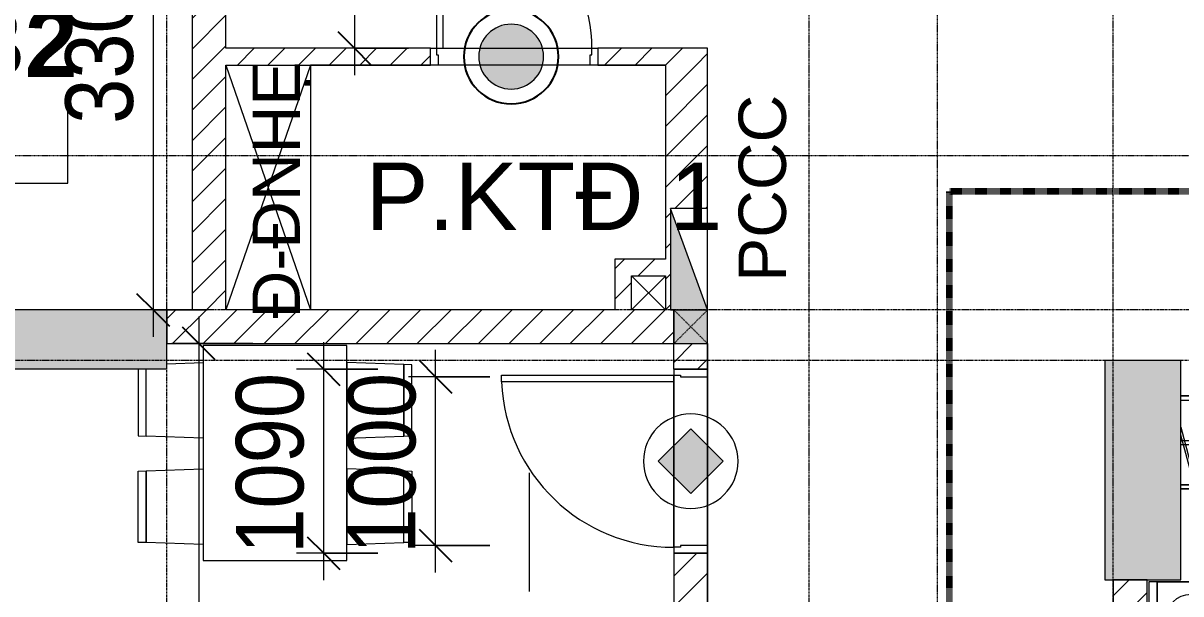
# Model space of a CAD drawing. Header units: millimetres. Extents: x 962 to 241049, y -15958 to 84407.
# Drawn here: x 101181 to 108032, y 32155 to 35536 of the extents above; entities that cross this region are included whole.
import ezdxf

# ---------------------------------------------------------------- set-up
doc = ezdxf.new("R2010")
doc.units = ezdxf.units.MM
for name, pattern in [('1 NÉT CALL OUT', [6, 3, -3]), ('Dash', [6, 3, -3]), ('Dash Dot 3_16_', [7.9375, 4.7625, -1.5875, 0, -1.5875]), ('Grid Line', [22.225, 12.7, -3.175, 3.175, -3.175])]:
    doc.linetypes.add(name, pattern=pattern)
for name, color, linetype, lineweight in [('0-1', 7, 'Continuous', 5), ('0-2', 250, 'Continuous', 9), ('A-ANNO-DIMS', 211, 'Continuous', 9), ('A-ANNO-DIMS-160', 211, 'Continuous', 9), ('A-ANNO-NOTE', 131, 'Continuous', 9), ('A-ANNO-NOTE-1', 131, 'Continuous', 25), ('A-AREA-IDEN', 2, 'Continuous', 9), ('A-DETL-3', 90, '1 NÉT CALL OUT', 100), ('A-DETL-GENF', 92, 'Continuous', 9), ('A-DETL-GENF-2', 1, 'Continuous', 9), ('A-DOOR-3', 1, 'Continuous', 9), ('A-DOOR-FRAM-1', 1, 'Continuous', 9), ('A-DOOR-IDEN', 31, 'Continuous', 9), ('A-FLOR', 192, 'Continuous', 9), ('A-FLOR-1', 250, 'Continuous', 9), ('A-FLOR-2', 9, 'Continuous', 9), ('A-WALL', 113, 'Continuous', 9), ('A-WALL-3', 113, 'Continuous', 18), ('A-WALL-PATT-2', 111, 'Continuous', 9), ('E-FIRE', 2, 'Continuous', 9), ('G-ANNO-SYMB-1', 111, 'Dash Dot 3_16_', 18), ('G-ANNO-TEXT-1', 7, 'Continuous', 9), ('I-FURN-1', 254, 'Continuous', 9), ('S-COLS', 52, 'Continuous', 9), ('S-COLS-1', 52, 'Continuous', 5), ('S-COLS-2', 7, 'Continuous', 18), ('S-COLS-6', 52, 'Continuous', 18), ('S-COLS-HDLN', 52, 'Dash', 9), ('S-GRID-1', 1, 'Grid Line', 9), ('S-STRS-ANNO', 31, 'Continuous', 9)]:
    doc.layers.add(name, color=color, linetype=linetype, lineweight=lineweight)
doc.styles.add('Arial_10', font='arial_0.ttf', dxfattribs={"height": 280})
doc.styles.add('Arial_11', font='arial_0.ttf', dxfattribs={"height": 400})
doc.styles.add('Arial_B_4', font='arialbd_0.ttf', dxfattribs={"height": 400})
doc.styles.add('UTM Avo', font='UTM Avo.ttf', dxfattribs={"width": 0.9, "height": 400})
doc.dimstyles.new('1_Dim_chi_tiet_2_5', dxfattribs={"dimscale": 304.8, "dimtxt": 399.720379, "dimasz": 0.629921, "dimexe": 0.524934, "dimexo": 0.0625, "dimgap": 0.052493, "dimtad": 1, "dimdec": 0, "dimrnd": 5, "dimzin": 0, "dimdsep": 46, "dimtxsty": 'UTM Avo', "dimblk1": 'OBLIQUE', "dimblk2": 'OBLIQUE', "dimsah": 1, "dimcen": 0.09, "dimdle": 0.524934, "dimazin": 0, "dimtfac": 1, "dimtdec": 4, "dimtix": 1, "dimtmove": 0, "dimatfit": 3, "dimfxl": 1.049869, "dimfxlon": 1, "dimtvp": 1, "dimtolj": 1, "dimtzin": 0, "dimarcsym": 2})
pattern_1 = [(45, (63179.03, 0), (-90.50967, 90.50967), [])]

# ---------------------------------------------------------------- blocks, each defined once
blk = doc.blocks.new('NCV_TKTC_KET CAU_rvt-1-TKCS_MB TẦNG 1')
at = {"layer": 'S-COLS-1'}
for points in [[(38852.6, 33486.9), (38852.6, 33836.9), (37552.6, 33836.9), (37552.6, 33486.9), (38383.3, 33486.9)], [(44852.6, 32236.9), (44852.6, 33536.9), (44402.6, 33536.9), (44402.6, 32236.9), (44831.4, 32236.9)]]:
    blk.add_hatch(color=256, dxfattribs=at).paths.add_polyline_path(points)
at = {"layer": 'A-FLOR-1'}
for p, q in [((39202.6, 35287.3), (39702.6, 35287.3)), ((39702.6, 33837.3), (39202.6, 33837.3))]:
    blk.add_line(p, q, dxfattribs=at)
at = {"layer": 'S-COLS-2'}
for p, q in [((38852.6, 33836.9), (37552.6, 33836.9)), ((38852.6, 33486.9), (38852.6, 33836.9)), ((44852.6, 33536.9), (44402.6, 33536.9)), ((44402.6, 33536.9), (44402.6, 32236.9)), ((44852.6, 32236.9), (44852.6, 33536.9)), ((37552.6, 33486.9), (38852.6, 33486.9)), ((44402.6, 32236.9), (44852.6, 32236.9))]:
    blk.add_line(p, q, dxfattribs=at)
blk = doc.blocks.new('GIUONG NGU-2TAB-1600x2000 - GIUONG NGU-2TAB-1600x2000-842839-TKCS_MB TẦNG 1')
at = {"layer": 'I-FURN-1'}
for p, q in [((458.5, 0), (8.5, 0)), ((8.5, 0), (8.5, -50)), ((458.5, -50), (458.5, 0)), ((2108.2, 0), (458.5, 0)), ((458.5, 0), (458.5, -50)), ((458.5, 0), (2108.2, 0)), ((2108.2, -50), (2108.2, 0)), ((458.5, -50), (8.5, -50)), ((8.5, -50), (8.5, -450.3)), ((8.5, -50), (458.5, -50)), ((458.5, -50), (8.5, -50)), ((8.5, -50), (8.5, -450.3)), ((458.5, -450.3), (458.5, -50)), ((2108.2, -50), (458.5, -50)), ((458.5, -50), (458.5, -1938.9)), ((458.5, -50), (2108.2, -50)), ((458.5, -1938.9), (458.5, -50)), ((458.5, -450.3), (458.5, -50)), ((458.5, -50), (2108.2, -50)), ((2558.2, 0), (2108.2, 0)), ((2108.2, 0), (2108.2, -50)), ((2558.2, -50), (2108.2, -50)), ((2108.2, -50), (2108.2, -450.3)), ((2108.2, -1938.9), (2108.2, -50)), ((2108.2, -50), (2558.2, -50)), ((2108.2, -50), (2558.2, -50)), ((2108.2, -450.3), (2108.2, -50)), ((2108.2, -50), (2108.2, -1938.9)), ((2558.2, -50), (2558.2, 0)), ((2558.2, -450.3), (2558.2, -50)), ((2558.2, -50), (2558.2, -450.3)), ((233.5, -86.8), (233.5, -413.5)), ((508.5, -100), (2058.2, -100)), ((508.5, -1938.9), (508.5, -100)), ((2058.2, -100), (2058.2, -1938.9)), ((2333.2, -86.8), (2333.2, -413.5)), ((120.2, -250.2), (346.8, -250.2)), ((2446.5, -250.2), (2219.8, -250.2)), ((8.5, -450.3), (458.5, -450.3)), ((8.5, -450.3), (458.5, -450.3)), ((2108.2, -450.3), (2558.2, -450.3)), ((2558.2, -450.3), (2108.2, -450.3)), ((1997.1, -2000), (569.6, -2000)), ((569.6, -2050), (1997.1, -2050)), ((1997.1, -2050), (569.6, -2050))]:
    blk.add_line(p, q, dxfattribs=at)
for centre in [(233.5, -250.2), (2333.2, -250.2)]:
    blk.add_circle(centre, 150.7, dxfattribs=at)
for centre, radius, start, end in [((569.6, -1938.9), 111.1, 180, 270), ((569.6, -1938.9), 111.1, 180, 270), ((569.6, -1938.9), 61.1, 180, 270), ((1997.1, -1938.9), 111.1, 270, 360), ((1997.1, -1938.9), 61.1, 270, 0), ((1997.1, -1938.9), 111.1, 270, 0)]:
    blk.add_arc(centre, radius, start, end, dxfattribs=at)
blk = doc.blocks.new('TU QUAN AO-SUITE ROOM_3 - TU QUAN AO-SUITE ROOM_3-V11-TKCS_MB TẦNG 1')
at = {"layer": 'I-FURN-1'}
for p, q in [((-550, -115), (-550, -1500)), ((-550, -1500), (-550, -115)), ((-550, -115), (-550, -576)), ((-526, -1476), (-526, -115)), ((-526, -115), (-526, -600)), ((-478.3, -181.1), (-231.7, -115)), ((-185.3, -115), (-475.2, -192.7)), ((-287, -115), (-287, -576)), ((-263, -115), (-263, -576)), ((-24, -115), (-24, -1476)), ((0, -1500), (0, -115)), ((0, -115), (0, -1500)), ((-475.2, -192.7), (-478.3, -181.1)), ((-480.1, -229.7), (-50.1, -229.7)), ((-480.1, -241.7), (-480.1, -229.7)), ((-50.1, -241.7), (-480.1, -241.7)), ((-50.1, -229.7), (-50.1, -241.7)), ((-480.1, -299.2), (-50.1, -299.2)), ((-480.1, -311.2), (-480.1, -299.2)), ((-50.1, -311.2), (-480.1, -311.2)), ((-50.1, -299.2), (-50.1, -311.2)), ((-480.1, -356.4), (-50.1, -356.4)), ((-480.1, -368.4), (-480.1, -356.4)), ((-50.1, -368.4), (-480.1, -368.4)), ((-50.1, -356.4), (-50.1, -368.4)), ((-475.2, -411.5), (-478.3, -423.1)), ((-478.3, -423.1), (-61.3, -534.9)), ((-58.2, -523.3), (-475.2, -411.5)), ((-475.2, -500.3), (-478.3, -511.9)), ((-478.3, -511.9), (-61.3, -623.6)), ((-58.2, -612.1), (-475.2, -500.3)), ((-61.3, -534.9), (-58.2, -523.3)), ((-526, -1476), (-526, -600)), ((-475.2, -591.5), (-478.3, -603.1)), ((-478.3, -603.1), (-61.3, -714.9)), ((-58.2, -703.3), (-475.2, -591.5)), ((-287, -576), (-287, -1476)), ((-263, -576), (-263, -1476)), ((-61.3, -623.6), (-58.2, -612.1)), ((-478.3, -853.9), (-61.3, -742.1)), ((-61.3, -714.9), (-58.2, -703.3)), ((-61.3, -742.1), (-58.2, -753.7)), ((-58.2, -753.7), (-475.2, -865.5)), ((-475.2, -865.5), (-478.3, -853.9)), ((-480.1, -908.6), (-480.1, -920.6)), ((-480.1, -908.6), (-480.1, -920.6)), ((-50.1, -908.6), (-480.1, -908.6)), ((-480.1, -920.6), (-50.1, -920.6)), ((-50.1, -920.6), (-50.1, -908.6)), ((-480.1, -965.8), (-480.1, -977.8)), ((-480.1, -965.8), (-480.1, -977.8)), ((-50.1, -965.8), (-480.1, -965.8)), ((-480.1, -977.8), (-50.1, -977.8)), ((-50.1, -977.8), (-50.1, -965.8)), ((-480.1, -1035.3), (-480.1, -1047.3)), ((-480.1, -1035.3), (-480.1, -1047.3)), ((-50.1, -1035.3), (-480.1, -1035.3)), ((-480.1, -1047.3), (-50.1, -1047.3)), ((-475.2, -1075.3), (-478.3, -1086.9)), ((-478.3, -1086.9), (-61.3, -1198.6)), ((-58.2, -1187.1), (-475.2, -1075.3)), ((-50.1, -1047.3), (-50.1, -1035.3)), ((-475.2, -1166.5), (-478.3, -1178.1)), ((-478.3, -1178.1), (-61.3, -1289.9)), ((-58.2, -1278.3), (-475.2, -1166.5)), ((-61.3, -1198.6), (-58.2, -1187.1)), ((-61.3, -1289.9), (-58.2, -1278.3)), ((-480.1, -1320.5), (-480.1, -1332.5)), ((-480.1, -1320.5), (-480.1, -1332.5)), ((-50.1, -1320.5), (-480.1, -1320.5)), ((-480.1, -1332.5), (-50.1, -1332.5)), ((-50.1, -1332.5), (-50.1, -1320.5)), ((-480.1, -1386.9), (-480.1, -1398.9)), ((-480.1, -1386.9), (-480.1, -1398.9)), ((-50.1, -1386.9), (-480.1, -1386.9)), ((-480.1, -1398.9), (-50.1, -1398.9)), ((-50.1, -1398.9), (-50.1, -1386.9)), ((-550, -1500), (0, -1500)), ((0, -1500), (-550, -1500)), ((-24, -1476), (-526, -1476))]:
    blk.add_line(p, q, dxfattribs=at)
blk = doc.blocks.new('RES_BAN AN 1 - RES_BAN AN 1-V84-TKCS_MB TẦNG 1')
at = {"layer": 'I-FURN-1'}
for p, q in [((-425, 0), (-425, -1275)), ((425, 0), (-425, 0)), ((425, -1275), (425, 0)), ((-640, -109.5), (-425, -102.3)), ((-425, -102.3), (-425, -549.7)), ((425, -102.3), (425, -549.7)), ((761.9, -113.5), (425, -102.3)), ((761.9, -538.5), (761.9, -113.5)), ((761.9, -113.5), (761.9, -538.5)), ((809.6, -115.1), (761.9, -113.5)), ((809.6, -536.9), (809.6, -115.1)), ((-809.6, -140), (-809.6, -536.9)), ((-761.9, -538.5), (-761.9, -140)), ((-761.9, -538.5), (-761.9, -140)), ((-809.6, -536.9), (-761.9, -538.5)), ((-425, -549.7), (-761.9, -538.5)), ((425, -549.7), (761.9, -538.5)), ((761.9, -538.5), (809.6, -536.9)), ((-809.6, -745.3), (-761.9, -743.8)), ((-809.6, -1167.2), (-809.6, -745.3)), ((-761.9, -743.8), (-425, -732.5)), ((-761.9, -1168.8), (-761.9, -743.8)), ((-761.9, -743.8), (-761.9, -1168.8)), ((-425, -732.5), (-425, -1180)), ((425, -732.5), (425, -1180)), ((761.9, -743.8), (425, -732.5)), ((761.9, -743.8), (809.6, -745.3)), ((761.9, -1168.8), (761.9, -743.8)), ((761.9, -1168.8), (761.9, -743.8)), ((809.6, -745.3), (809.6, -1167.2)), ((-761.9, -1168.8), (-809.6, -1167.2)), ((-425, -1180), (-761.9, -1168.8)), ((425, -1180), (761.9, -1168.8)), ((809.6, -1167.2), (761.9, -1168.8)), ((-425, -1275), (425, -1275))]:
    blk.add_line(p, q, dxfattribs=at)
blk = doc.blocks.new('NCV_TKTC_TANG 1_rvt-1-TKCS_MB TẦNG 1')
at = {"layer": 'A-FLOR-2'}
for p, q in [((41852.6, 32430.3), (41852.6, 33450.3)), ((41852.6, 33450.3), (41852.6, 32430.3)), ((42052.6, 32440.3), (42052.6, 33440.3))]:
    blk.add_line(p, q, dxfattribs=at)
at = {"layer": 'I-FURN-1'}
blk.add_blockref('RES_BAN AN 1 - RES_BAN AN 1-V84-TKCS_MB TẦNG 1', (39492.6, 33626.9), dxfattribs=at)
for name, p, rotation in [('TU QUAN AO-SUITE ROOM_3 - TU QUAN AO-SUITE ROOM_3-V11-TKCS_MB TẦNG 1', (44737.6, 33326.9), 89.9999999999998), ('GIUONG NGU-2TAB-1600x2000 - GIUONG NGU-2TAB-1600x2000-842839-TKCS_MB TẦNG 1', (44662.6, 29668.6), 90.00000000000065)]:
    blk.add_blockref(name, p, dxfattribs=dict(at, rotation=rotation))
blk = doc.blocks.new('FD_05 - FD_05-1000x2200mm-835434-TKCS_MB TẦNG 1')
at = {"layer": 'A-DETL-GENF-2'}
for p, q in [((470, 100), (470, 1120)), ((470, 1120), (510, 1120)), ((510, 1120), (510, 100)), ((510, 100), (470, 100))]:
    blk.add_line(p, q, dxfattribs=at)
blk.add_arc((510, 100), 1020, 92.24747, 180, dxfattribs=at)
at = {"layer": 'A-DOOR-FRAM-1'}
for p, q in [((-510, 100), (-545, 100)), ((-545, 100), (-545, -100)), ((-510, 60), (-510, 100)), ((545, 100), (510, 100)), ((510, 100), (510, 60)), ((545, -100), (545, 100)), ((-500, 60), (-510, 60)), ((-500, -100), (-500, 60)), ((510, 60), (500, 60)), ((500, 60), (500, -100)), ((-545, -100), (-500, -100)), ((500, -100), (545, -100))]:
    blk.add_line(p, q, dxfattribs=at)
blk = doc.blocks.new('FD_02 - FD_03 - FD_03-KY THUAT-900x2200mm-801877-TKCS_MB TẦNG 1')
at = {"layer": 'A-DETL-GENF-2'}
for p, q in [((460, -50), (420, -50)), ((420, -50), (420, -970)), ((460, -970), (460, -50)), ((420, -970), (460, -970))]:
    blk.add_line(p, q, dxfattribs=at)
blk.add_arc((460, -50), 920, 180, 267.50809, dxfattribs=at)
at = {"layer": 'A-DOOR-FRAM-1'}
for p, q in [((-495, 50), (-450, 50)), ((-495, -50), (-495, 50)), ((-450, 50), (-450, -10)), ((450, 50), (495, 50)), ((450, -10), (450, 50)), ((495, 50), (495, -50)), ((-460, -50), (-495, -50)), ((-450, -10), (-460, -10)), ((-460, -10), (-460, -50)), ((460, -10), (450, -10)), ((460, -50), (460, -10)), ((495, -50), (460, -50))]:
    blk.add_line(p, q, dxfattribs=at)
blk = doc.blocks.new('40_HY_FIX_FS-FH_FHR_R19_Scale 1_300 - FH _ FHR-4760871-TKCS_MB TẦNG 1')
at = {"layer": 'E-FIRE'}
blk.add_hatch(color=256, dxfattribs=at).paths.add_polyline_path([(300, -100), (300, 120), (-300, -100), (-61.7, -100)])
at = {"layer": 'A-DETL-GENF'}
for p, q in [((300, 120), (-300, -100)), ((-300, 120), (-300, -100)), ((300, 120), (-300, 120)), ((300, -100), (300, 120)), ((300, -100), (300, 120)), ((-300, -100), (300, -100)), ((-300, -100), (300, -100))]:
    blk.add_line(p, q, dxfattribs=at)
blk = doc.blocks.new('G1_SOF - BO TRU - 200x200-V255-TKCS_MB TẦNG 1')
at = {"layer": 'S-COLS'}
blk.add_hatch(color=256, dxfattribs=at).paths.add_polyline_path([(100, -100), (100, 100), (-100, 100), (-100, -100)])
at = {"layer": 'S-COLS-6'}
for p, q in [((-100, 100), (-100, -100)), ((100, -100), (100, 100)), ((-100, -100), (100, -100))]:
    blk.add_line(p, q, dxfattribs=at)
at = {"layer": 'S-COLS-HDLN'}
for p, q in [((100, 100), (-100, -100)), ((-100, 100), (100, -100))]:
    blk.add_line(p, q, dxfattribs=at)
blk = doc.blocks.new('DIMBLOCK120-TKCS_MB TẦNG 1')
at = {"layer": 'A-ANNO-DIMS-160'}
for p, q in [((101950.5, 37296.9), (101950.5, 33676.9)), ((102270.5, 37136.9), (101790.5, 37136.9)), ((101950.5, 37136.9), (102270.5, 37136.9)), ((102270.5, 33836.9), (101790.5, 33836.9)), ((101950.5, 33836.9), (102270.5, 33836.9))]:
    blk.add_line(p, q, dxfattribs=at)
at = {"layer": 'A-ANNO-DIMS-160', "lineweight": 25}
for p, q in [((101950.5, 37136.9), (101854.5, 37232.9)), ((101950.5, 37136.9), (102046.5, 37040.9)), ((101950.5, 33836.9), (101854.5, 33932.9)), ((101950.5, 33836.9), (102046.5, 33740.9))]:
    blk.add_line(p, q, dxfattribs=at)
at = {"layer": 'A-ANNO-DIMS-160', "color": 0, "insert": (101430.9, 34939.2), "char_height": 400, "width": 1314.636, "attachment_point": 1, "rotation": 90, "line_spacing_factor": 1.110334, "style": 'UTM Avo'}
blk.add_mtext('3300', dxfattribs=at)
blk = doc.blocks.new('_Oblique')
at = {"color": 0, "linetype": 'ByBlock', "lineweight": -2}
blk.add_line((-0.5, -0.5), (0.5, 0.5), dxfattribs=at)
blk = doc.blocks.new('DIMBLOCK161-TKCS_MB TẦNG 1')
at = {"layer": 'A-ANNO-DIMS-160'}
for p, q in [((103141.5, 37196.9), (103141.5, 35227.4)), ((103461.5, 37036.9), (102981.5, 37036.9)), ((103141.5, 37036.9), (103461.5, 37036.9)), ((103461.5, 35387.4), (102981.5, 35387.4)), ((103141.5, 35387.4), (103461.5, 35387.4))]:
    blk.add_line(p, q, dxfattribs=at)
at = {"layer": 'A-ANNO-DIMS-160', "lineweight": 25}
for p, q in [((103141.5, 37036.9), (103045.5, 37132.9)), ((103141.5, 37036.9), (103237.5, 36940.9)), ((103141.5, 35387.4), (103045.5, 35483.4)), ((103141.5, 35387.4), (103237.5, 35291.4))]:
    blk.add_line(p, q, dxfattribs=at)
at = {"layer": 'A-ANNO-DIMS-160', "color": 0, "insert": (102621.9, 35664.4), "char_height": 400, "width": 1314.636, "attachment_point": 1, "rotation": 90, "line_spacing_factor": 1.110334, "style": 'UTM Avo'}
blk.add_mtext('1650', dxfattribs=at)
blk = doc.blocks.new('DIMBLOCK176-TKCS_MB TẦNG 1')
at = {"layer": 'A-ANNO-DIMS-160'}
for p, q in [((102220.3, 33798.4), (102220.3, 25478.4)), ((102540.3, 33638.4), (102060.3, 33638.4)), ((102220.3, 33638.4), (102540.3, 33638.4)), ((102540.3, 25638.4), (102060.3, 25638.4)), ((102220.3, 25638.4), (102540.3, 25638.4))]:
    blk.add_line(p, q, dxfattribs=at)
at = {"layer": 'A-ANNO-DIMS-160', "lineweight": 25}
for p, q in [((102220.3, 33638.4), (102124.3, 33734.4)), ((102220.3, 33638.4), (102316.3, 33542.4)), ((102220.3, 25638.4), (102124.3, 25734.4)), ((102220.3, 25638.4), (102316.3, 25542.4))]:
    blk.add_line(p, q, dxfattribs=at)
at = {"layer": 'A-ANNO-DIMS-160', "color": 0, "insert": (101700.7, 29090.6), "char_height": 400, "width": 1314.636, "attachment_point": 1, "rotation": 90, "line_spacing_factor": 1.110334, "style": 'UTM Avo'}
blk.add_mtext('8000', dxfattribs=at)
blk = doc.blocks.new('HDNDCT_GHI CHÚ CỬA CHỐNG CHÁY EI30 - HDNDCT_GHI CHÚ CỬA CHỐNG CHÁY EI30-2461928-TKCS_MB TẦNG 1')
at = {"layer": 'A-ANNO-NOTE'}
blk.add_hatch(color=256, dxfattribs=at).paths.add_polyline_path([(-1.2, 0), (0, 1.2), (1.2, 0), (0, -1.2)])
for p, q in [((0, 1.2), (-1.2, 0)), ((1.2, 0), (0, 1.2)), ((-1.2, 0), (0, -1.2)), ((0, -1.2), (1.2, 0))]:
    blk.add_line(p, q, dxfattribs=at)
for start, end in [(360, 180), (180, 360)]:
    blk.add_arc((0, 0), 1.75, start, end, dxfattribs=at)
blk = doc.blocks.new('HDNDCT_GHI CHÚ CỬA CHỐNG CHÁY EI60 - HDNDCT_GHI CHÚ CỬA CHỐNG CHÁY EI60-1614697-TKCS_MB TẦNG 1')
at = {"layer": 'A-ANNO-NOTE'}
h = blk.add_hatch(color=256, dxfattribs=at)
edge = h.paths.add_edge_path()
edge.add_arc((0, 0), 1.2, 0, 180)
edge.add_arc((0, 0), 1.2, 180, 360)
for radius, start, end in [(1.75, 360, 180), (1.2, 360, 180), (1.2, 180, 360)]:
    blk.add_arc((0, 0), radius, start, end, dxfattribs=at)
at = {"layer": 'A-ANNO-NOTE-1'}
for start, end in [(360, 180), (180, 360)]:
    blk.add_arc((0, 0), 1.75, start, end, dxfattribs=at)
blk = doc.blocks.new('DIMBLOCK254-TKCS_MB TẦNG 1')
at = {"layer": 'A-ANNO-DIMS-160'}
for p, q in [((103622.1, 32280.3), (103622.1, 33600.3)), ((103942.1, 33440.3), (103462.1, 33440.3)), ((103622.1, 33440.3), (103942.1, 33440.3)), ((103942.1, 32440.3), (103462.1, 32440.3)), ((103622.1, 32440.3), (103942.1, 32440.3))]:
    blk.add_line(p, q, dxfattribs=at)
at = {"layer": 'A-ANNO-DIMS-160', "lineweight": 25}
for p, q in [((103622.1, 33440.3), (103526.1, 33536.3)), ((103622.1, 33440.3), (103718.1, 33344.3)), ((103622.1, 32440.3), (103526.1, 32536.3)), ((103622.1, 32440.3), (103718.1, 32344.3))]:
    blk.add_line(p, q, dxfattribs=at)
at = {"layer": 'A-ANNO-DIMS-160', "color": 0, "insert": (103102.4, 32392.5), "char_height": 400, "width": 1314.636, "attachment_point": 1, "rotation": 90, "line_spacing_factor": 1.110334, "style": 'UTM Avo'}
blk.add_mtext('1000', dxfattribs=at)
blk = doc.blocks.new('DIMBLOCK255-TKCS_MB TẦNG 1')
at = {"layer": 'A-ANNO-DIMS-160'}
for p, q in [((102959.8, 32235.3), (102959.8, 33645.3)), ((103279.8, 33485.3), (102799.8, 33485.3)), ((102959.8, 33485.3), (103279.8, 33485.3)), ((103279.8, 32395.3), (102799.8, 32395.3)), ((102959.8, 32395.3), (103279.8, 32395.3))]:
    blk.add_line(p, q, dxfattribs=at)
at = {"layer": 'A-ANNO-DIMS-160', "lineweight": 25}
for p, q in [((102959.8, 33485.3), (102863.8, 33581.3)), ((102959.8, 33485.3), (103055.8, 33389.3)), ((102959.8, 32395.3), (102863.8, 32491.3)), ((102959.8, 32395.3), (103055.8, 32299.3))]:
    blk.add_line(p, q, dxfattribs=at)
at = {"layer": 'A-ANNO-DIMS-160', "color": 0, "insert": (102440.2, 32392.5), "char_height": 400, "width": 1314.636, "attachment_point": 1, "rotation": 90, "line_spacing_factor": 1.110334, "style": 'UTM Avo'}
blk.add_mtext('1090', dxfattribs=at)

msp = doc.modelspace()

# ---------------------------------------------------------------- hatches: boundary and pattern name
at = {"layer": 'A-WALL-PATT-2'}
h = msp.add_hatch(dxfattribs=at)
h.set_pattern_fill('FP_1', color=256, style=0, pattern_type=2)
h.set_pattern_definition(pattern_1)
h.paths.add_polyline_path([(102181.6, 33836.9), (102381.6, 33836.9), (102381.6, 37036.9), (102181.6, 37036.9), (102181.6, 34198.6)])
h = msp.add_hatch(dxfattribs=at)
h.set_pattern_fill('FP_1', color=256, style=0, pattern_type=2)
h.set_pattern_definition(pattern_1)
h.paths.add_polyline_path([(105231.7, 35287.4), (105231.7, 35387.4), (104581.6, 35387.4), (104581.6, 35287.4), (104981.6, 35287.4)])
h.paths.add_polyline_path([(103591.6, 35287.4), (103591.6, 35387.4), (102381.6, 35387.4), (102381.6, 35287.4)])
h = msp.add_hatch(dxfattribs=at)
h.set_pattern_fill('FP_1', color=256, style=0, pattern_type=2)
h.set_pattern_definition(pattern_1)
h.paths.add_polyline_path([(104981.6, 33836.9), (105011.7, 33836.9), (105011.7, 34436.9), (105231.6, 34436.9), (105231.6, 35287.4), (104981.6, 35287.4), (104981.6, 34038.1)])
h = msp.add_hatch(dxfattribs=at)
h.set_pattern_fill('FP_1', color=256, style=0, pattern_type=2)
h.set_pattern_definition(pattern_1)
h.paths.add_polyline_path([(104781.7, 33836.9), (104781.7, 34138.1), (104681.7, 34138.1), (104681.7, 33836.9)])
h = msp.add_hatch(dxfattribs=at)
h.set_pattern_fill('FP_1', color=256, style=0, pattern_type=2)
h.set_pattern_definition(pattern_1)
h.paths.add_polyline_path([(104781.7, 34038.1), (104981.6, 34038.1), (104981.6, 34138.1), (104781.7, 34138.1)])
h = msp.add_hatch(dxfattribs=at)
h.set_pattern_fill('FP_1', color=256, style=0, pattern_type=2)
h.set_pattern_definition(pattern_1)
h.paths.add_polyline_path([(104786.3, 33636.9), (105031.6, 33636.9), (105031.6, 33836.9), (102031.7, 33836.9), (102031.7, 33636.9), (103174.3, 33636.9)])
h = msp.add_hatch(dxfattribs=at)
h.set_pattern_fill('FP_1', color=256, style=0, pattern_type=2)
h.set_pattern_definition(pattern_1)
h.paths.add_polyline_path([(105031.6, 29586.9), (105231.6, 29586.9), (105231.6, 30437), (105031.6, 30437), (105031.6, 29966)])
h.paths.add_polyline_path([(105231.6, 30637), (105231.6, 32395.3), (105031.6, 32395.3), (105031.6, 30637)])
h.paths.add_polyline_path([(105031.6, 33485.3), (105231.6, 33485.3), (105231.6, 33636.9), (105031.6, 33636.9)])
h = msp.add_hatch(dxfattribs=at)
h.set_pattern_fill('FP_1', color=256, style=0, pattern_type=2)
h.set_pattern_definition(pattern_1)
h.paths.add_polyline_path([(107831.6, 25836.9), (107831.6, 28836.9), (107631.6, 28836.9), (107631.6, 25836.9)])
h.paths.add_polyline_path([(107631.6, 29036.9), (107831.6, 29036.9), (107831.6, 32237), (107631.6, 32237), (107631.6, 29966)])

# ---------------------------------------------------------------- linework, layer by layer
at = {"layer": '0-2'}
for p, q in [((102881.6, 35287.3), (102381.6, 33837.3)), ((102381.6, 35287.3), (102881.6, 33837.3)), ((102381.6, 35287.3), (102881.6, 35287.3)), ((102881.6, 35287.3), (102881.6, 33837.3)), ((104781.7, 34038.1), (104981.6, 33838.2)), ((104981.7, 34037.2), (104781.7, 33837.3)), ((102881.6, 33837.3), (102381.6, 33837.3)), ((104981.6, 33837.3), (104781.7, 33837.3))]:
    msp.add_line(p, q, dxfattribs=at)
at = {"layer": 'A-DETL-3'}
for p, q in [((115061.6, 34537.4), (106661.6, 34537.4)), ((106661.6, 34537.4), (106661.6, 22016.9))]:
    msp.add_line(p, q, dxfattribs=at)
at = {"layer": 'A-DOOR-IDEN'}
msp.add_line((104176.4, 32871.6), (104176.4, 32169.5), dxfattribs=at)
at = {"layer": 'A-FLOR'}
for p, q in [((104981.6, 35287.3), (102881.6, 35287.3)), ((102881.6, 35287.3), (102881.6, 33836.9)), ((104981.6, 33837.3), (104781.7, 33837.3)), ((105231.7, 33636.9), (105231.7, 29586.9))]:
    msp.add_line(p, q, dxfattribs=at)
at = {"layer": 'A-WALL'}
for p, q in [((103626.6, 35387.4), (104546.6, 35387.4)), ((104536.6, 35287.4), (103636.6, 35287.4)), ((105031.6, 32430.3), (105031.6, 33450.3)), ((105231.6, 33440.3), (105231.6, 32440.3))]:
    msp.add_line(p, q, dxfattribs=at)
at = {"layer": 'A-WALL-3'}
for p, q in [((102181.6, 37036.9), (102181.6, 33836.9)), ((102381.6, 35387.4), (102381.6, 37036.9)), ((103591.6, 35387.4), (102381.6, 35387.4)), ((103591.6, 35287.4), (103591.6, 35387.4)), ((105231.7, 35387.4), (104581.6, 35387.4)), ((104581.6, 35387.4), (104581.6, 35287.4)), ((105231.7, 35287.4), (105231.7, 35387.4)), ((102381.6, 33836.9), (102381.6, 35287.4)), ((102381.6, 35287.4), (103591.6, 35287.4)), ((104581.6, 35287.4), (104981.6, 35287.4)), ((104981.6, 35287.4), (104981.6, 34138.1)), ((105231.6, 34436.9), (105231.6, 35287.4)), ((104681.7, 34138.1), (104681.7, 33836.9)), ((104981.6, 34138.1), (104681.7, 34138.1)), ((104781.7, 33836.9), (104781.7, 34038.1)), ((104781.7, 34038.1), (104981.6, 34038.1)), ((104981.6, 34038.1), (104981.6, 33836.9)), ((102181.6, 33836.9), (102031.7, 33836.9)), ((102031.7, 33836.9), (102031.7, 33636.9)), ((104681.7, 33836.9), (102381.6, 33836.9)), ((104981.6, 33836.9), (104781.7, 33836.9)), ((105031.6, 33485.3), (105031.6, 33836.9)), ((102031.7, 33636.9), (105031.6, 33636.9)), ((105231.6, 33485.3), (105231.6, 33636.9)), ((105031.6, 33485.3), (105231.6, 33485.3)), ((105031.6, 32395.3), (105031.6, 30637)), ((105231.6, 32395.3), (105031.6, 32395.3)), ((105231.6, 30637), (105231.6, 32395.3)), ((107831.6, 32237), (107631.6, 32237)), ((107631.6, 32237), (107631.6, 29036.9)), ((107831.6, 29036.9), (107831.6, 32237))]:
    msp.add_line(p, q, dxfattribs=at)
at = {"layer": 'G-ANNO-SYMB-1'}
for p, q in [((106590.4, 84025.7), (106590.4, 9773.9)), ((90628.5, 34751.5), (198105.9, 34751.5))]:
    msp.add_line(p, q, dxfattribs=at)
at = {"layer": 'S-GRID-1'}
for p, q in [((102031.6, 15532), (102031.6, 78459.2)), ((105831.6, 15532), (105831.6, 78459.2)), ((107631.6, 15532), (107631.6, 78459.2)), ((190336.8, 33836.9), (98297.8, 33836.9)), ((192368.8, 33536.9), (96265.8, 33536.9))]:
    msp.add_line(p, q, dxfattribs=at)
at = {"layer": 'S-STRS-ANNO'}
for p, q in [((101446.6, 34586.9), (101446.6, 36285.6)), ((100711.6, 34586.9), (101446.6, 34586.9))]:
    msp.add_line(p, q, dxfattribs=at)

# ---------------------------------------------------------------- block references
at = {"layer": '0-1'}
for name in ['NCV_TKTC_KET CAU_rvt-1-TKCS_MB TẦNG 1', 'NCV_TKTC_TANG 1_rvt-1-TKCS_MB TẦNG 1']:
    msp.add_blockref(name, (63179, 0), dxfattribs=at)
at = {"layer": 'A-ANNO-NOTE', "xscale": 160, "yscale": 160, "zscale": 160}
for name, p in [('HDNDCT_GHI CHÚ CỬA CHỐNG CHÁY EI60 - HDNDCT_GHI CHÚ CỬA CHỐNG CHÁY EI60-1614697-TKCS_MB TẦNG 1', (104069.2, 35337.4)), ('HDNDCT_GHI CHÚ CỬA CHỐNG CHÁY EI30 - HDNDCT_GHI CHÚ CỬA CHỐNG CHÁY EI30-2461928-TKCS_MB TẦNG 1', (105131.7, 32940.3))]:
    msp.add_blockref(name, p, dxfattribs=at)
at = {"layer": 'A-DOOR-3'}
for name, p, rotation in [('FD_02 - FD_03 - FD_03-KY THUAT-900x2200mm-801877-TKCS_MB TẦNG 1', (104086.6, 35337.4), 180), ('FD_05 - FD_05-1000x2200mm-835434-TKCS_MB TẦNG 1', (105131.6, 32940.3), 89.99999999999991)]:
    msp.add_blockref(name, p, dxfattribs=dict(at, rotation=rotation))
at = {"layer": 'E-FIRE', "rotation": 269.9999999999998}
msp.add_blockref('40_HY_FIX_FS-FH_FHR_R19_Scale 1_300 - FH _ FHR-4760871-TKCS_MB TẦNG 1', (105111.7, 34136.9), dxfattribs=at)
at = {"layer": 'S-COLS'}
msp.add_blockref('G1_SOF - BO TRU - 200x200-V255-TKCS_MB TẦNG 1', (105131.7, 33736.9), dxfattribs=at)

# ---------------------------------------------------------------- texts
at = {"layer": 'A-AREA-IDEN', "insert": (104262.5, 34310), "char_height": 400, "width": 2128, "attachment_point": 8, "line_spacing_factor": 0.936439, "style": 'Arial_11'}
msp.add_mtext('\\pt8,16,24,32,40,48,56,64,72,80,88,96,104,112,120,128,136,144,152,160,168,176,184,192,200,208,216,224,232,240,248,256;P.KTĐ 1', dxfattribs=at)
at = {"layer": 'G-ANNO-TEXT-1', "char_height": 280, "attachment_point": 5, "rotation": 90, "line_spacing_factor": 0.936439, "style": 'Arial_10'}
for s, insert, width in [('\\pt79.9988,160.0004,239.9992,320.0008,399.9996,480.0012,560,639.9988,720.0004,799.9992,880.0008,959.9996,1040.0012,1120,1199.9988,1280.0004,1359.9992,1440.0008,1519.9996,1600.0012,1680,1759.9988,1840.0004,1919.9992,2000.0008,2079.9996,2160.0012,2240,2319.9988,2400.0004,2479.9992,2560.0008;Đ-ĐNHẸ', (102709.6, 34547.1), 1587.2), ('\\pt79.9988,160.0004,239.9992,320.0008,399.9996,480.0012,560,639.9988,720.0004,799.9992,880.0008,959.9996,1040.0012,1120,1199.9988,1280.0004,1359.9992,1440.0008,1519.9996,1600.0012,1680,1759.9988,1840.0004,1919.9992,2000.0008,2079.9996,2160.0012,2240,2319.9988,2400.0004,2479.9992,2560.0008;PCCC', (105556.9, 34557.1), 1396.8)]:
    msp.add_mtext(s, dxfattribs=dict(at, insert=insert, width=width))

# ---------------------------------------------------------------- dimensions: what is measured, and where the dimension line sits
at = {"layer": 'A-ANNO-DIMS'}
for base, p1, p2, override, picture, middle in [((103141.5336, 35387.3629), (103461.5336, 37036.936), (103461.5336, 35387.3629), {"dimpost": '<>', "dimfxl": 1649.573178}, 'DIMBLOCK161-TKCS_MB TẦNG 1', (102918.5415, 36212.1494)), ((102220.3, 25638.4), (102540.3, 33638.4), (102540.3, 25638.4), {"dimpost": '<>', "dimfxl": 8000}, 'DIMBLOCK176-TKCS_MB TẦNG 1', (101997.3, 29638.4)), ((102959.8, 33485.3), (103279.8, 32395.3), (103279.8, 33485.3), {"dimpost": '<>', "dimfxl": 1090}, 'DIMBLOCK255-TKCS_MB TẦNG 1', (102736.8, 32940.3)), ((103622.1, 33440.3), (103942.1, 32440.3), (103942.1, 33440.3), {"dimpost": '<>', "dimfxl": 1000}, 'DIMBLOCK254-TKCS_MB TẦNG 1', (103399.1, 32940.3))]:
    dim = msp.add_linear_dim(base=base, p1=p1, p2=p2, angle=90, dimstyle='1_Dim_chi_tiet_2_5', override=override, dxfattribs=at)
    dim.commit()
    dim.dimension.update_dxf_attribs({"geometry": picture, "text_midpoint": middle})

# ---------------------------------------------------------------- next in the draw order: texts
at = {"layer": 'G-ANNO-TEXT-1', "insert": (100974.6, 35416.2), "char_height": 400, "width": 1894.4, "attachment_point": 5, "line_spacing_factor": 0.936439, "style": 'Arial_B_4', "bg_fill": 3, "box_fill_scale": 1.25, "bg_fill_color": 256, "bg_fill_true_color": 13158600, "bg_fill_transparency": 0}
msp.add_mtext('\\pt8,16,24,32,40,48,56,64,72,80,88,96,104,112,120,128,136,144,152,160,168,176,184,192,200,208,216,224,232,240,248,256;TB2', dxfattribs=at)

# ---------------------------------------------------------------- next in the draw order: dimensions: what is measured, and where the dimension line sits
at = {"layer": 'A-ANNO-DIMS'}
dim = msp.add_linear_dim(base=(101950.5, 33836.9), p1=(102270.5, 37136.9), p2=(102270.5, 33836.9), angle=90, dimstyle='1_Dim_chi_tiet_2_5', override={"dimpost": '<>', "dimfxl": 3300}, dxfattribs=at)
dim.commit()
dim.dimension.update_dxf_attribs({"geometry": 'DIMBLOCK120-TKCS_MB TẦNG 1', "text_midpoint": (101727.5, 35486.9)})

doc.saveas('drawing.dxf')
